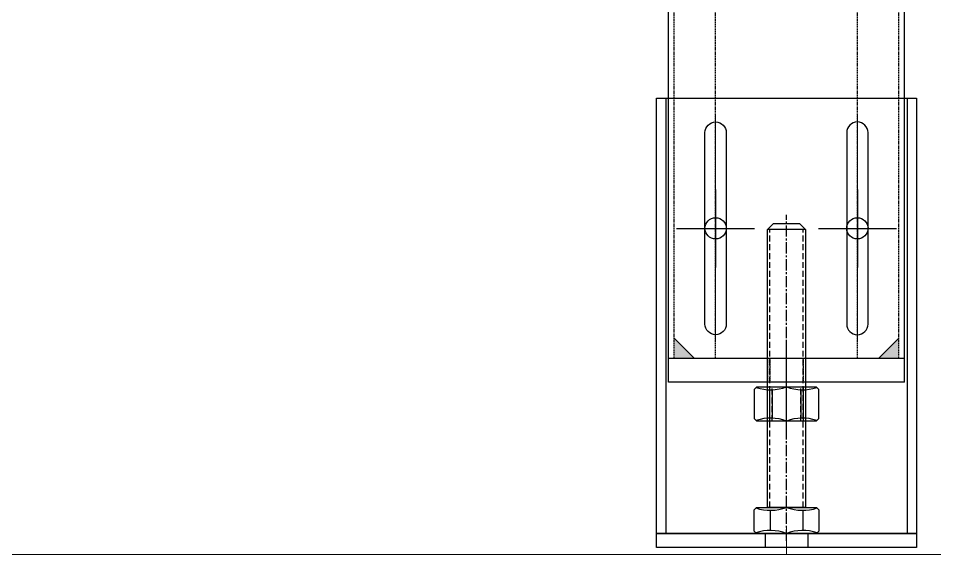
# Model space of a CAD drawing. Header units: millimetres. Extents: x 845401 to 948039, y 511594 to 550263.
# Drawn here: x 918746.1 to 919133.9, y 544183.8 to 544410.6 of the extents above; entities that cross this region are included whole.
import ezdxf

# ---------------------------------------------------------------- set-up
doc = ezdxf.new("R2010")
doc.units = ezdxf.units.MM
for name, pattern in [('ACAD_ISO02W100', [15, 12, -3]), ('CENTER', [0]), ('CENTER2', [28.575, 19.05, -3.175, 3.175, -3.175]), ('DASHED', [0.75, 0.5, -0.25]), ('HIDDEN', [0.375, 0.25, -0.125])]:
    doc.linetypes.add(name, pattern=pattern)
for name, color, linetype in [('3中心线层', 1, 'CENTER'), ('4虚线层', 6, 'DASHED'), ('5剖面线层', 2, 'Continuous'), ('虚线', 4, 'ACAD_ISO02W100')]:
    doc.layers.add(name, color=color, linetype=linetype)
for name, color, linetype, lineweight in [('A-剖-0.10mm.......SECT-L01', 255, 'Continuous', 18), ('中心线', 1, 'CENTER', 9), ('粗实线', 7, 'Continuous', 30)]:
    doc.layers.add(name, color=color, linetype=linetype, lineweight=lineweight)

# ---------------------------------------------------------------- blocks, each defined once
blk = doc.blocks.new('G$C858CB822')
at = {"linetype": 'ByBlock', "lineweight": -2}
h = blk.add_hatch(color=2, dxfattribs=at)
h.paths.add_polyline_path([(2.5, 163.37), (11, 163.37), (2.5, 171.87)])
h.paths.add_polyline_path([(89, 163.37), (97.5, 163.37), (97.5, 171.87)])
for p, q in [((0, 153.37, 0), (0, 413.38)), ((100, 413.38), (0, 413.38)), ((100, 153.37, 0), (100, 413.38)), ((100, 163.37, 0), (0, 163.37, 0)), ((100, 153.37, 0), (0, 153.37, 0))]:
    blk.add_line(p, q)
for centre in [(50, 398.38), (50, 353.38), (20, 218.37, 0), (80, 218.37, 0)]:
    blk.add_circle(centre, 4.5)
at = {"layer": '3中心线层'}
for p, q in [((50, 390.88), (50, 405.88)), ((42.5, 398.38), (57.5, 398.38)), ((50, 345.88), (50, 360.88)), ((42.5, 353.38), (57.5, 353.38)), ((20, 234.87, 0), (20, 201.87, 0)), ((80, 234.87, 0), (80, 201.87, 0)), ((3.5, 218.37, 0), (36.5, 218.37, 0)), ((63.5, 218.37, 0), (96.5, 218.37, 0)), ((50, 145, 0), (50, 171.2, 0))]:
    blk.add_line(p, q, dxfattribs=at)
at = {"layer": '4虚线层'}
for p, q in [((2.5, 163.37, 0), (2.5, 413.38)), ((20, 163.37, 0), (20, 413.38)), ((80, 163.37, 0), (80, 413.38)), ((97.5, 163.37, 0), (97.5, 413.38)), ((42, 163.37, 0), (42, 153.37, 0)), ((43, 163.37, 0), (43, 153.37, 0)), ((57, 163.37, 0), (57, 153.37, 0)), ((58, 163.37, 0), (58, 153.37, 0))]:
    blk.add_line(p, q, dxfattribs=at)
at = {"layer": '5剖面线层'}
for p, q in [((11, 163.37, 0), (2.5, 171.87, 0)), ((89, 163.37, 0), (97.5, 171.87, 0))]:
    blk.add_line(p, q, dxfattribs=at)
blk = doc.blocks.new('A$C2E170EB7')
at = {"layer": '中心线'}
for p, q in [((25, 186), (25, 90)), ((85, 186), (85, 90)), ((17.5, 138), (32.5, 138)), ((92.5, 138), (77.5, 138)), ((55, 12), (55, 0))]:
    blk.add_line(p, q, dxfattribs=at)
at = {"layer": '粗实线'}
for p, q in [((4, 193), (4, 9)), ((106, 193), (106, 9))]:
    blk.add_line(p, q, dxfattribs=at)
for points in [[(0, 193), (110, 193), (110, 9), (0, 9)], [(0, 9), (110, 9), (110, 3), (0, 3)]]:
    blk.add_lwpolyline(points, close=True, dxfattribs=at)
for points in [[(25, 183), (25, 183, -0.414214), (29.5, 178.5), (29.5, 97.5, -0.414214), (25, 93), (25, 93, -0.414214), (20.5, 97.5), (20.5, 178.5, -0.414214)], [(85, 183), (85, 183, 0.414214), (80.5, 178.5), (80.5, 97.5, 0.414214), (85, 93), (85, 93, 0.414214), (89.5, 97.5), (89.5, 178.5, 0.414214)]]:
    blk.add_lwpolyline(points, format="xyb", close=True, dxfattribs=at)
at = {"layer": '虚线', "ltscale": 0.5}
for p, q in [((46, 9), (46, 3)), ((64, 9), (64, 3))]:
    blk.add_line(p, q, dxfattribs=at)
blk = doc.blocks.new('ew323')
at = {"color": 1, "linetype": 'CENTER2', "ltscale": 0.25}
blk.add_line((4.54, 63.3), (4.54, 41.92), dxfattribs=at)
at = {"color": 2, "linetype": 'HIDDEN', "ltscale": 10}
for p, q in [((-1.46, 60.5), (-1.46, 46)), ((10.54, 60.5), (10.54, 46))]:
    blk.add_line(p, q, dxfattribs=at)
at = {"color": 2}
for p, q in [((-1.46, 47.25), (-1.46, 59.24)), ((10.54, 47.25), (10.54, 59.24))]:
    blk.add_line(p, q, dxfattribs=at)
blk.add_lwpolyline([(-7.96, 60.5), (17.04, 60.5), (18.04, 59.5), (18.04, 47), (17.04, 46), (-7.96, 46), (-8.96, 47), (-8.96, 59.5)], close=True, dxfattribs=at)
blk.add_lwpolyline([(-2.46, 46), (-2.46, 60.5), (11.54, 60.5), (11.54, 46)], dxfattribs=at)
for centre, start, end in [((-2.26, 78.34), 251.7208, 290.8675), ((11.34, 78.34), 249.1325, 288.2792), ((-2.26, 28.16), 69.1325, 108.2792), ((11.34, 28.16), 71.7208, 110.8675)]:
    blk.add_arc(centre, 19.09, start, end, dxfattribs=at)
blk = doc.blocks.new('A$C7142694E')
at = {"color": 1, "linetype": 'CENTER2', "ltscale": 0.25}
blk.add_line((13.75, 0, 0), (13.75, 137.77, 0), dxfattribs=at)
at = {"color": 2}
for p, q in [((21.75, 131.6, 0), (5.75, 131.6, 0)), ((6.82, 12.87, 0), (6.82, 4.33, 0)), ((20.68, 12.87, 0), (20.68, 4.33, 0))]:
    blk.add_line(p, q, dxfattribs=at)
at = {"color": 2, "linetype": 'HIDDEN', "ltscale": 10}
for p, q in [((6.75, 14.1, 0), (6.75, 131.6, 0)), ((20.75, 14.1, 0), (20.75, 131.6, 0))]:
    blk.add_line(p, q, dxfattribs=at)
at = {"color": 2, "elevation": 0}
for points in [[(21.75, 14.1), (5.75, 14.1), (5.75, 131.6), (8.25, 134.1), (19.25, 134.1), (21.75, 131.6)], [(26.5, 3.1), (1, 3.1), (0, 4.1), (0, 13.1), (1, 14.1), (26.5, 14.1), (27.5, 13.1), (27.5, 4.1)]]:
    blk.add_lwpolyline(points, close=True, dxfattribs=at)
at = {"color": 2}
for centre, start, end in [((6.87, 32.72, 0), 252.0147, 290.2789), ((20.63, 32.72, 0), 249.7211, 287.9853), ((6.87, -15.52, 0), 69.7211, 107.9853), ((20.63, -15.52, 0), 72.0147, 110.2789)]:
    blk.add_arc(centre, 19.85, start, end, dxfattribs=at)
at = {"rotation": 180}
blk.add_blockref('ew323', (18.29, 111.09, 0), dxfattribs=at)
blk = doc.blocks.new('A$C970d5efb')
blk.add_blockref('G$C858CB822', (1050, -80.37, -0.5))
at = {"color": 0, "linetype": 'ByBlock', "lineweight": -2}
for name, p in [('A$C2E170EB7', (1045, 0, -0.5)), ('A$C7142694E', (1086.25, 5.9, -0.5))]:
    blk.add_blockref(name, p, dxfattribs=at)

msp = doc.modelspace()

# ---------------------------------------------------------------- linework, layer by layer
at = {"layer": 'A-剖-0.10mm.......SECT-L01', "color": 6}
msp.add_line((894760.27, 544183.82, -0.13), (934283.3, 544183.82, -0.13), dxfattribs=at)

# ---------------------------------------------------------------- block references
at = {"color": 0, "linetype": 'ByBlock', "lineweight": -2}
msp.add_blockref('A$C970d5efb', (917971.19, 544183.81, 0.5), dxfattribs=at)

doc.saveas('drawing.dxf')
